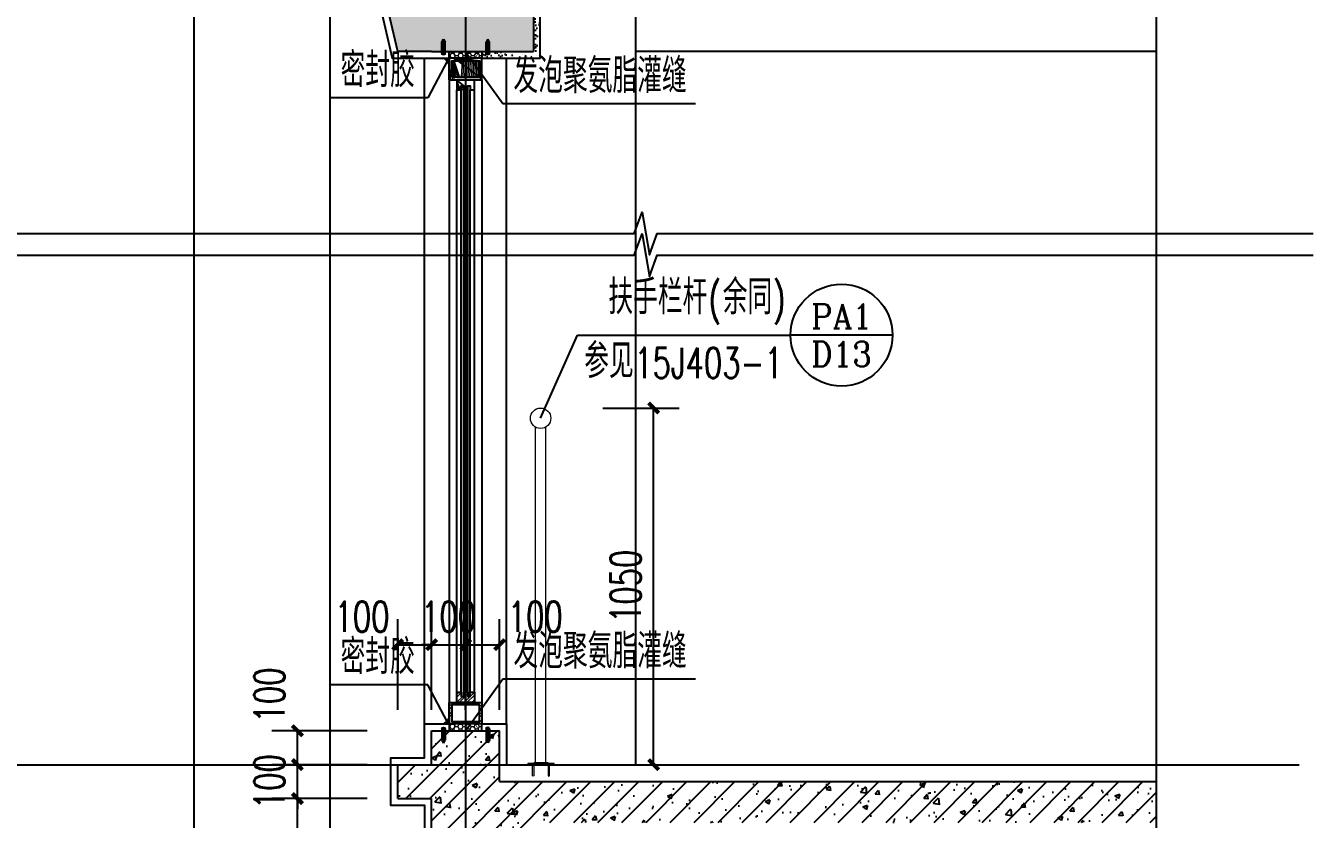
# Model space of a CAD drawing. Extents: x 1738711 to 2346805, y 1189731 to 2516152.
# Drawn here: x 1909653 to 1913445, y 1235334 to 1237670 of the extents above; entities that cross this region are included whole.
import ezdxf
from ezdxf.enums import TextEntityAlignment as Align

# ---------------------------------------------------------------- set-up
doc = ezdxf.new("R2010")
doc.units = 0
doc.header["$LTSCALE"] = 1000
doc.header["$MEASUREMENT"] = 0
for name, color, linetype, lineweight in [('_0', 7, 'Continuous', 25), ('填充', 252, 'Continuous', 5), ('栏杆', 6, 'Continuous', 15)]:
    doc.layers.add(name, color=color, linetype=linetype, lineweight=lineweight)
for name, color, linetype in [('CONTINUOUS', 7, 'Continuous'), ('DIM_IDEN', 3, 'Continuous'), ('DIM_LEAD', 3, 'Continuous'), ('DIM_SYMB', 3, 'Continuous'), ('DOTE', 1, 'Continuous'), ('PUB_DIM', 3, 'Continuous'), ('PUB_HATCH', 8, 'Continuous'), ('PUB_TEXT', 7, 'Continuous'), ('WALL', 40, 'Continuous'), ('WINDOW', 144, 'Continuous'), ('切线', 35, 'Continuous'), ('看线', 8, 'Continuous'), ('石材', 5, 'Continuous'), ('窗', 125, 'Continuous')]:
    doc.layers.add(name, color=color, linetype=linetype)
doc.styles.add('_TCH_DIM', font='SIMPLEX', dxfattribs={"bigfont": 'GBCBIG'})
doc.styles.add('_TCH_DIM_T3', font='SIMPLEX', dxfattribs={"width": 0.7058823529411765, "bigfont": 'GBCBIG'})
doc.styles.add('_TCH_LABEL', font='COMPLEX', dxfattribs={"bigfont": 'GBCBIG'})
doc.dimstyles.new('_TCH_ARCH&&30', dxfattribs={"dimtxt": 89.25, "dimasz": 30, "dimexe": 75, "dimexo": 90, "dimgap": 37.87500000000001, "dimtad": 1, "dimdec": 0, "dimzin": 0, "dimdsep": 46, "dimtxsty": '_TCH_DIM_T3', "dimblk": 'ARCHTICK', "dimcen": 0.09, "dimclrt": 7, "dimazin": 2, "dimtfac": 1, "dimtdec": 0, "dimtix": 1, "dimtmove": 2, "dimatfit": 3, "dimfxl": 20, "dimtolj": 1, "dimtzin": 0, "dimarcsym": 0})
pattern_1 = [(225, (-424930018.2090789, -4685237573.939736), (11.22532015133644, -11.22532015133645), []), (225, (-424930018.2090789, -4685237581.877236), (11.22532015133644, -11.22532015133645), [])]

# ---------------------------------------------------------------- blocks, each defined once
blk = doc.blocks.new('gdfdgdfgdfbvfcxv')
at = {"layer": '填充'}
blk.add_line((264925.1590052751, -67479.48016648996), (264925.1590052751, -67589.48016648996), dxfattribs=at)
blk.add_lwpolyline([(264911.1590052752, -67634.48016648996), (264911.1590052752, -67434.48016648996), (264919.1590052752, -67434.48016648996), (264919.1590052752, -67634.48016648996)], close=True, dxfattribs=at)
blk.add_lwpolyline([(264911.1590052752, -67634.48016648996), (264911.1590052752, -67434.48016648996), (264919.1590052752, -67434.48016648996), (264919.1590052752, -67634.48016648996)], close=True, dxfattribs=at)
for points in [[(264919.1590052751, -67480.48016648996), (264829.4531232436, -67480.48016648996, -0.9999999999998485), (264829.4531232436, -67468.48016648996), (264919.1590052751, -67468.48016648996)], [(264919.1590052751, -67588.48016648996), (264829.4531232436, -67588.48016648996, 0.9999999999998485), (264829.4531232436, -67600.48016648996), (264919.1590052751, -67600.48016648996)]]:
    blk.add_lwpolyline(points, format="xyb", dxfattribs=at)
for centre, radius, start, end in [((264919.1590052751, -67483.27055614023), 4.499999999999999, 318.2387799836532, 90), ((264914.5262376207, -67487.70850220392), 9.195914699028702, 330.319845907807, 59.74924170688854), ((264919.1590052751, -67495.25905565452), 4.499999999999999, 318.2387799836532, 90), ((264919.1590052751, -67501.25330541166), 4.499999999999999, 318.2387799836532, 90), ((264919.1590052751, -67507.24755516881), 4.499999999999999, 318.2387799836532, 90), ((264919.1590052751, -67513.24180492596), 4.499999999999999, 318.2387799836532, 90), ((264919.1590052751, -67519.2360546831), 4.499999999999999, 318.2387799836532, 90), ((264919.1590052751, -67525.23030444025), 4.499999999999999, 318.2387799836532, 90), ((264919.1590052751, -67531.2245541974), 4.499999999999999, 318.2387799836532, 90), ((264919.1590052751, -67537.21880395431), 4.499999999999999, 318.2387799836532, 90), ((264919.1590052751, -67543.21305371169), 4.499999999999999, 318.2387799836532, 90), ((264919.1590052751, -67549.2073034686), 4.499999999999999, 318.2387799836532, 90), ((264919.1590052751, -67585.12181964796), 4.499999999999999, 269.9999649152392, 90), ((264919.1590052751, -67555.15057086223), 4.499999999999999, 318.2387799836532, 90), ((264919.1590052751, -67561.14482061937), 4.499999999999999, 318.2387799836532, 90), ((264919.1590052751, -67567.13907037652), 4.499999999999999, 318.2387799836532, 90), ((264919.1590052751, -67573.13332013367), 4.499999999999999, 318.2387799836532, 90), ((264919.1590052751, -67579.12756989081), 4.499999999999999, 318.2387799836532, 90)]:
    blk.add_arc(centre, radius, start, end, dxfattribs=at)
blk = doc.blocks.new('ghwerGWEGWEGW')
at = {"layer": '栏杆', "color": 6, "ltscale": 100}
for points in [[(2184611.378245345, 1556743.270899873), (2184611.378245345, 1557732.29813776)], [(2184641.378245345, 1556743.270899873), (2184641.378245345, 1557732.29813776)]]:
    blk.add_lwpolyline(points, dxfattribs=at)
blk.add_circle((2184626.378245345, 1557758.278899873), 30, dxfattribs=at)
at = {"layer": 'CONTINUOUS', "xscale": -0.384000000001397, "yscale": 0.384000000001397, "zscale": 0.384000000001397, "rotation": 270}
blk.add_blockref('gdfdgdfgdfbvfcxv', (2210560.670266158, 1455012.393841477), dxfattribs=at)
blk = doc.blocks.new('hrtheraghyra')
at = {"layer": 'WINDOW', "linetype": 'ByBlock'}
for p, q in [((-5, 20.97169877961278), (0, 29.42110927030444)), ((0, 29.42110927030444), (5, 20.97169877961278)), ((-5.930252616293728, -11.95136042498052), (6.0497822817415, -11.95136042498052))]:
    blk.add_line(p, q, dxfattribs=at)
for points in [[(-5, -11.95136042498052), (-5, 20.97169877961278)], [(0, -16.74081518873572), (0, 29.42110927030444)], [(5, -11.95136042498052), (5, 20.97169877961278)]]:
    blk.add_lwpolyline(points, dxfattribs=at)
blk.add_arc((0.05976483272388577, -8.920780394226313), 6.713026468484638, 206.8366017215709, 333.163398278429, dxfattribs=at)
blk = doc.blocks.new('_ArchTick')
at = {"color": 0, "linetype": 'ByBlock', "const_width": 0.4}
blk.add_lwpolyline([(-0.5, -0.5), (0.5, 0.5)], dxfattribs=at)
blk = doc.blocks.new('*D526')
at = {"layer": 'Defpoints', "color": 0, "transparency": 16777216}
for p in [(1911263.443890912, 1236544.386919201), (1911502.652773647, 1236544.386919201), (1911263.443890912, 1235494.386919201)]:
    blk.add_point(p, dxfattribs=at)
at = {"layer": 'PUB_DIM', "color": 0, "lineweight": -2, "transparency": 16777216}
for p, q in [((1911353.443890912, 1236544.386919201), (1911577.652773647, 1236544.386919201)), ((1911502.652773647, 1235494.386919201), (1911502.652773647, 1236544.386919201)), ((1911353.443890912, 1235494.386919201), (1911577.652773647, 1235494.386919201))]:
    blk.add_line(p, q, dxfattribs=at)
at = {"layer": 'PUB_DIM', "color": 0, "lineweight": -2, "transparency": 16777216, "xscale": 30, "yscale": 30, "zscale": 30}
for p, rotation in [((1911502.652773647, 1236544.386919201), 90), ((1911502.652773647, 1235494.386919201), 270)]:
    blk.add_blockref('_ArchTick', p, dxfattribs=dict(at, rotation=rotation))
at = {"layer": 'PUB_DIM', "color": 7, "transparency": 16777216, "insert": (1911420.152773647, 1236019.386919202), "char_height": 89.25, "attachment_point": 5, "rotation": 90, "style": '_TCH_DIM_T3'}
blk.add_mtext('\\A1;1050', dxfattribs=at)
blk = doc.blocks.new('*D527')
at = {"layer": 'Defpoints', "color": 0, "transparency": 16777216}
for p in [(1910848.843950817, 1235847.668982356), (1910748.843950817, 1235566.186882937), (1910848.843950817, 1235566.186882937)]:
    blk.add_point(p, dxfattribs=at)
at = {"layer": 'PUB_DIM', "color": 0, "lineweight": -2, "transparency": 16777216}
for p, q in [((1910748.843950817, 1235656.186882937), (1910748.843950817, 1235922.668982356)), ((1910848.843950817, 1235656.186882937), (1910848.843950817, 1235922.668982356)), ((1910748.843950817, 1235847.668982356), (1910848.843950817, 1235847.668982356))]:
    blk.add_line(p, q, dxfattribs=at)
at = {"layer": 'PUB_DIM', "color": 0, "lineweight": -2, "transparency": 16777216, "xscale": 30, "yscale": 30, "zscale": 30, "rotation": 180}
blk.add_blockref('_ArchTick', (1910748.843950817, 1235847.668982356), dxfattribs=at)
at = {"layer": 'PUB_DIM', "color": 0, "lineweight": -2, "transparency": 16777216, "xscale": 30, "yscale": 30, "zscale": 30}
blk.add_blockref('_ArchTick', (1910848.843950817, 1235847.668982356), dxfattribs=at)
at = {"layer": 'PUB_DIM', "color": 7, "transparency": 16777216, "insert": (1910643.843950816, 1235930.168982356), "char_height": 89.25, "attachment_point": 5, "style": '_TCH_DIM_T3'}
blk.add_mtext('\\A1;100', dxfattribs=at)
blk = doc.blocks.new('*D528')
at = {"layer": 'Defpoints', "color": 0, "transparency": 16777216}
for p in [(1910948.843950818, 1235847.668982357), (1910848.843950817, 1235566.186882937), (1910948.843950818, 1235566.186882937)]:
    blk.add_point(p, dxfattribs=at)
at = {"layer": 'PUB_DIM', "color": 0, "lineweight": -2, "transparency": 16777216}
for p, q in [((1910848.843950817, 1235656.186882937), (1910848.843950817, 1235922.668982357)), ((1910948.843950818, 1235656.186882937), (1910948.843950818, 1235922.668982357)), ((1910848.843950817, 1235847.668982357), (1910818.843950817, 1235847.668982357)), ((1910848.843950817, 1235847.668982357), (1910948.843950818, 1235847.668982357)), ((1910948.843950818, 1235847.668982357), (1910978.843950818, 1235847.668982357))]:
    blk.add_line(p, q, dxfattribs=at)
at = {"layer": 'PUB_DIM', "color": 0, "lineweight": -2, "transparency": 16777216, "xscale": 30, "yscale": 30, "zscale": 30}
blk.add_blockref('_ArchTick', (1910848.843950817, 1235847.668982357), dxfattribs=at)
at = {"layer": 'PUB_DIM', "color": 0, "lineweight": -2, "transparency": 16777216, "xscale": 30, "yscale": 30, "zscale": 30, "rotation": 180}
blk.add_blockref('_ArchTick', (1910948.843950818, 1235847.668982357), dxfattribs=at)
at = {"layer": 'PUB_DIM', "color": 7, "transparency": 16777216, "insert": (1910898.843950817, 1235930.168982357), "char_height": 89.25, "attachment_point": 5, "style": '_TCH_DIM_T3'}
blk.add_mtext('\\A1;100', dxfattribs=at)
blk = doc.blocks.new('*D529')
at = {"layer": 'Defpoints', "color": 0, "transparency": 16777216}
for p in [(1911048.843950817, 1235847.668982357), (1910948.843950818, 1235566.186882937), (1911048.843950817, 1235566.186882938)]:
    blk.add_point(p, dxfattribs=at)
at = {"layer": 'PUB_DIM', "color": 0, "lineweight": -2, "transparency": 16777216}
for p, q in [((1910948.843950818, 1235656.186882937), (1910948.843950818, 1235922.668982357)), ((1911048.843950817, 1235656.186882938), (1911048.843950817, 1235922.668982357)), ((1910948.843950818, 1235847.668982357), (1911048.843950817, 1235847.668982357))]:
    blk.add_line(p, q, dxfattribs=at)
at = {"layer": 'PUB_DIM', "color": 0, "lineweight": -2, "transparency": 16777216, "xscale": 30, "yscale": 30, "zscale": 30, "rotation": 180}
blk.add_blockref('_ArchTick', (1910948.843950818, 1235847.668982357), dxfattribs=at)
at = {"layer": 'PUB_DIM', "color": 0, "lineweight": -2, "transparency": 16777216, "xscale": 30, "yscale": 30, "zscale": 30}
blk.add_blockref('_ArchTick', (1911048.843950817, 1235847.668982357), dxfattribs=at)
at = {"layer": 'PUB_DIM', "color": 7, "transparency": 16777216, "insert": (1911153.843950816, 1235930.168982357), "char_height": 89.25, "attachment_point": 5, "style": '_TCH_DIM_T3'}
blk.add_mtext('\\A1;100', dxfattribs=at)
blk = doc.blocks.new('*D532')
at = {"layer": 'Defpoints', "color": 0, "transparency": 16777216}
for p in [(1910453.608373478, 1235394.386919201), (1910748.843950817, 1235394.386919201), (1910748.843950817, 1234894.386919201)]:
    blk.add_point(p, dxfattribs=at)
at = {"layer": 'PUB_DIM', "color": 0, "lineweight": -2, "transparency": 16777216}
for p, q in [((1910658.843950817, 1235394.386919201), (1910378.608373478, 1235394.386919201)), ((1910453.608373478, 1234894.386919201), (1910453.608373478, 1235394.386919201)), ((1910658.843950817, 1234894.386919201), (1910378.608373478, 1234894.386919201))]:
    blk.add_line(p, q, dxfattribs=at)
at = {"layer": 'PUB_DIM', "color": 0, "lineweight": -2, "transparency": 16777216, "xscale": 30, "yscale": 30, "zscale": 30}
for p, rotation in [((1910453.608373478, 1235394.386919201), 90), ((1910453.608373478, 1234894.386919201), 270)]:
    blk.add_blockref('_ArchTick', p, dxfattribs=dict(at, rotation=rotation))
at = {"layer": 'PUB_DIM', "color": 7, "transparency": 16777216, "insert": (1910371.108373477, 1235144.386919202), "char_height": 89.25, "attachment_point": 5, "rotation": 90, "style": '_TCH_DIM_T3'}
blk.add_mtext('\\A1;500', dxfattribs=at)
blk = doc.blocks.new('*D533')
at = {"layer": 'Defpoints', "color": 0, "transparency": 16777216}
for p in [(1910453.608373478, 1235494.386919201), (1910748.843950817, 1235494.386919201), (1910748.843950817, 1235394.386919201)]:
    blk.add_point(p, dxfattribs=at)
at = {"layer": 'PUB_DIM', "color": 0, "lineweight": -2, "transparency": 16777216}
for p, q in [((1910453.608373478, 1235494.386919201), (1910453.608373478, 1235524.386919201)), ((1910658.843950817, 1235494.386919201), (1910378.608373478, 1235494.386919201)), ((1910453.608373478, 1235394.386919201), (1910453.608373478, 1235494.386919201)), ((1910658.843950817, 1235394.386919201), (1910378.608373478, 1235394.386919201)), ((1910453.608373478, 1235394.386919201), (1910453.608373478, 1235364.386919201))]:
    blk.add_line(p, q, dxfattribs=at)
at = {"layer": 'PUB_DIM', "color": 0, "lineweight": -2, "transparency": 16777216, "xscale": 30, "yscale": 30, "zscale": 30}
for p, rotation in [((1910453.608373478, 1235494.386919201), 270), ((1910453.608373478, 1235394.386919201), 90)]:
    blk.add_blockref('_ArchTick', p, dxfattribs=dict(at, rotation=rotation))
at = {"layer": 'PUB_DIM', "color": 7, "transparency": 16777216, "insert": (1910371.108373477, 1235444.386919202), "char_height": 89.25, "attachment_point": 5, "rotation": 90, "style": '_TCH_DIM_T3'}
blk.add_mtext('\\A1;100', dxfattribs=at)
blk = doc.blocks.new('*D534')
at = {"layer": 'Defpoints', "color": 0, "transparency": 16777216}
for p in [(1910453.608373478, 1235594.386919201), (1910748.843950817, 1235594.386919201), (1910748.843950817, 1235494.386919201)]:
    blk.add_point(p, dxfattribs=at)
at = {"layer": 'PUB_DIM', "color": 0, "lineweight": -2, "transparency": 16777216}
for p, q in [((1910658.843950817, 1235594.386919201), (1910378.608373478, 1235594.386919201)), ((1910453.608373478, 1235494.386919201), (1910453.608373478, 1235594.386919201)), ((1910658.843950817, 1235494.386919201), (1910378.608373478, 1235494.386919201))]:
    blk.add_line(p, q, dxfattribs=at)
at = {"layer": 'PUB_DIM', "color": 0, "lineweight": -2, "transparency": 16777216, "xscale": 30, "yscale": 30, "zscale": 30}
for p, rotation in [((1910453.608373478, 1235594.386919201), 90), ((1910453.608373478, 1235494.386919201), 270)]:
    blk.add_blockref('_ArchTick', p, dxfattribs=dict(at, rotation=rotation))
at = {"layer": 'PUB_DIM', "color": 7, "transparency": 16777216, "insert": (1910371.108373478, 1235699.386919201), "char_height": 89.25, "attachment_point": 5, "rotation": 90, "style": '_TCH_DIM_T3'}
blk.add_mtext('\\A1;100', dxfattribs=at)

msp = doc.modelspace()

# ---------------------------------------------------------------- hatches: boundary and pattern name
at = {"layer": 'PUB_HATCH'}
h = msp.add_hatch(dxfattribs=at)
h.set_pattern_fill('钢筋混凝土', color=256, scale=20, style=0)
h.set_pattern_definition([(45, (1910944.143283041, 1239523.122710589), (-35.35533905932737, 35.35533905932738), []), (49.99999999999999, (1910944.143283041, 1239523.122710589), (143.4520365201507, -12.55042699651902), [15, -165]), (355, (1910944.143283041, 1239523.122710589), (-27.7502667226, 150.4384267400024), [12, -132]), (100.4514, (1910956.097619041, 1239522.076842589), (115.7018763428043, 137.8879084121907), [12.748038, -140.2284224]), (46.18420000000002, (1910944.143283041, 1239563.122710589), (213.4482097251289, -33.10380286580362), [22.49999999999999, -247.4999999999999]), (96.6356, (1910961.930632041, 1239560.364049189), (186.9325411097407, 194.8235741800883), [19.1220576, -210.3426]), (351.1842, (1910944.143283041, 1239563.122710589), (186.9323890267254, 194.8237201850649), [18, -198]), (21, (1910964.143283041, 1239553.122710589), (119.3814104236923, -80.52377813306776), [15, -165]), (326.0000000000001, (1910964.143283041, 1239553.122710589), (48.66306638431634, 145.0300090093706), [12, -132]), (71.4514, (1910974.091729641, 1239546.412389389), (168.044525716298, 64.50609934199048), [12.748038, -140.2284224]), (37.50000000000001, (1910944.143283041, 1239523.122710589), (2.431971063458134, 66.5787707662623), [0, -130.4, 0, -134, 0, -132.5]), (7.499999999999999, (1910944.143283041, 1239523.122710589), (52.61390748842972, 78.88234237647205), [0, -76.39999999999999, 0, -127.4, 0, -50.5]), (327.5, (1910899.543283041, 1239523.122710589), (106.7644872344818, -4.510974346875951), [0, -50, 0, -156, 0, -207]), (317.5, (1910879.543283041, 1239523.122710589), (116.6372338684772, 20.02099646646354), [0, -65, 0, -103.6, 0, -147])])
h.paths.add_polyline_path([(1911048.843950803, 1240394.386919201), (1910148.843949565, 1240394.386919202), (1910148.843949565, 1240274.386919202), (1910848.037515758, 1240274.386919201), (1910848.037515762, 1239314.386919201), (1910148.843949565, 1239314.386919201), (1910148.843949565, 1239194.386919201), (1910848.037515763, 1239194.386919201), (1910848.037515771, 1238394.386919201), (1911048.843950817, 1238394.386919201), (1911048.843950815, 1238914.386919202), (1911128.843950815, 1238914.386919202), (1911128.843950815, 1238994.386919202), (1911048.843950815, 1238994.386919202)])
h.paths.add_polyline_path([(1912983.279930173, 1238394.386919202), (1910564.228565817, 1238394.386919201), (1910748.843950817, 1237594.386919201), (1911148.843950817, 1237594.386919201), (1911148.843950817, 1238274.386919201), (1912983.279930173, 1238274.386919201)])
h = msp.add_hatch(dxfattribs=at)
h.set_pattern_fill('碎沙', color=256, scale=10, style=0)
h.set_pattern_definition([(37.50000000000001, (8003.246889388189, 1900), (-0.8000156479920251, 24.47066186646712), [0, -19.304, 0, -21.59, 0, -20.6375]), (7.499999999999999, (8003.246889388189, 1900), (22.47616415690013, 35.84125502841771), [0, -10.414, 0, -17.399, 0, -6.6675]), (327.5, (7987.625889388189, 1900), (39.5496185120729, 0.071859233927285), [0, -6.35, 0, -22.86, 0, -29.845]), (317.5, (7987.625889388189, 1900), (38.17782262361487, 11.14646616286081), [0, -3.175, 0, -14.986, 0, -17.145])])
h.paths.add_polyline_path([(1910996.843950818, 1237574.386919202), (1911168.843950818, 1237574.386919202), (1911168.843950818, 1238274.386919202), (1911148.843950817, 1238274.386919201), (1911148.843950817, 1237594.386919201), (1910996.843950817, 1237594.386919201)])
h = msp.add_hatch(dxfattribs=at)
h.set_pattern_fill('钢筋混凝土', color=256, scale=20, style=0)
h.set_pattern_definition([(45, (-273400.0985828275, -146141.1364600034), (-35.35533905932737, 35.35533905932738), []), (49.99999999999999, (-273400.0985828275, -146141.1364600034), (143.4520365201507, -12.55042699651902), [15, -165]), (355, (-273400.0985828275, -146141.1364600034), (-27.7502667226, 150.4384267400024), [12, -132]), (100.4514, (-273388.1442468275, -146142.1823280034), (115.7018763428043, 137.8879084121907), [12.748038, -140.2284224]), (46.18420000000002, (-273400.0985828275, -146101.1364600034), (213.4482097251289, -33.10380286580362), [22.49999999999998, -247.4999999999998]), (96.6356, (-273382.3112338275, -146103.8951214034), (186.9325411097407, 194.8235741800883), [19.1220576, -210.3426]), (351.1842, (-273400.0985828275, -146101.1364600034), (186.9323890267254, 194.8237201850649), [18, -198]), (21, (-273380.0985828275, -146111.1364600034), (119.3814104236923, -80.52377813306776), [15, -165]), (326.0000000000001, (-273380.0985828275, -146111.1364600034), (48.66306638431634, 145.0300090093706), [12, -132]), (71.4514, (-273370.1501362275, -146117.8467812034), (168.044525716298, 64.50609934199048), [12.748038, -140.2284224]), (37.50000000000001, (-273400.0985828275, -146141.1364600034), (2.431971063458134, 66.5787707662623), [0, -130.4, 0, -134, 0, -132.5]), (7.499999999999999, (-273400.0985828275, -146141.1364600034), (52.61390748842972, 78.88234237647205), [0, -76.39999999999999, 0, -127.4, 0, -50.5]), (327.5, (-273444.6985828275, -146141.1364600034), (106.7644872344818, -4.510974346875951), [0, -50, 0, -156, 0, -207]), (317.5, (-273464.6985828275, -146141.1364600034), (116.6372338684772, 20.02099646646354), [0, -65, 0, -103.6, 0, -147])])
h.paths.add_polyline_path([(1912983.279930173, 1235324.386919201), (1911148.843950817, 1235324.386919202), (1911148.843950817, 1234694.386919201), (1910848.843950817, 1234694.386919201), (1910848.843950817, 1234794.386919201), (1910748.843950817, 1234794.386919201), (1910748.843950817, 1234894.386919201), (1910848.843950817, 1234894.386919201), (1910848.843950817, 1235394.386919201), (1910748.843950817, 1235394.386919201), (1910748.843950817, 1235494.386919201), (1910848.037515771, 1235494.386919201), (1910848.843950818, 1235594.386919201), (1911048.843950817, 1235594.386919201), (1911048.843950817, 1235444.386919202), (1912983.279930173, 1235444.386919202)])
at = {"layer": '填充'}
h = msp.add_hatch(dxfattribs=at)
h.set_pattern_fill('HONEY', color=256, scale=5, angle=-180, style=0)
h.set_pattern_definition([(6.492229350048602e-14, (3531560.843950817, 2429608.886919201), (11.90625, -6.874074999999996), [7.9375, -15.875]), (240, (3531560.843950817, 2429608.886919201), (-11.90624857751951, -6.87407746380848), [7.9375, -15.875]), (300.0000000000001, (3531560.843950817, 2429608.886919201), (1.422480491156399e-06, -13.74815246380847), [-15.875, 7.9375])])
h.paths.add_polyline_path([(1910996.843950817, 1237574.386919201), (1910900.843950817, 1237574.386919201), (1910900.843950817, 1237594.386919201), (1910996.843950817, 1237594.386919201)])
h = msp.add_hatch(dxfattribs=at)
h.set_pattern_fill('STEEL', color=256, scale=10, angle=-180, style=0)
h.set_pattern_definition(pattern_1)
h.paths.add_polyline_path([(1910989.643950829, 1237518.499518574), (1910908.043950865, 1237518.499518574), (1910908.043950865, 1237562.564512432), (1910900.843950817, 1237555.124080837), (1910900.843950817, 1237511.299518765), (1910993.644579003, 1237511.299518765), (1910996.843950817, 1237514.731899441), (1910996.843950817, 1237574.386919201), (1910919.484327206, 1237574.386919201), (1910912.516988823, 1237567.186919392), (1910989.643950829, 1237567.186919392)])
h = msp.add_hatch(dxfattribs=at)
h.set_pattern_fill('STEEL', color=256, scale=10, angle=-180, style=0)
h.set_pattern_definition(pattern_1)
h.paths.add_polyline_path([(1910950.460058281, 1237481.299518765), (1910943.443950841, 1237481.299518765), (1910943.443950841, 1237493.299518765), (1910936.243950853, 1237493.299518765), (1910936.243950853, 1237481.299518765), (1910923.043950865, 1237481.299518765), (1910923.043950865, 1237511.299518765), (1910950.460058281, 1237511.299518765)])
h.paths.add_polyline_path([(1910974.643950829, 1237481.299518765), (1910962.643950829, 1237481.299518765), (1910962.643950829, 1237493.299518765), (1910955.443950841, 1237493.299518765), (1910955.443950841, 1237481.299518765), (1910950.460058281, 1237481.299518765), (1910950.460058281, 1237511.299518765), (1910974.643950829, 1237511.299518765)])
h = msp.add_hatch(dxfattribs=at)
h.set_pattern_fill('STEEL', color=256, scale=10, angle=-180, style=0)
h.set_pattern_definition([(44.99999999999999, (3644268.691558668, 4302651.417775334), (-11.22532015133644, 11.22532015133645), []), (44.99999999999999, (3644268.691558668, 4302659.355275334), (-11.22532015133644, 11.22532015133645), [])])
h.paths.add_polyline_path([(1910950.460059175, 1235707.474319638), (1910943.443951735, 1235707.474319638), (1910943.443951735, 1235695.474319638), (1910936.243951747, 1235695.474319638), (1910936.243951747, 1235707.474319638), (1910923.043951759, 1235707.474319638), (1910923.043951759, 1235677.474319638), (1910950.460059175, 1235677.474319638)])
h.paths.add_polyline_path([(1910974.643951723, 1235707.474319638), (1910962.643951723, 1235707.474319638), (1910962.643951723, 1235695.474319638), (1910955.443951735, 1235695.474319638), (1910955.443951735, 1235707.474319638), (1910950.460059175, 1235707.474319638), (1910950.460059175, 1235677.474319638), (1910974.643951723, 1235677.474319638)])
h = msp.add_hatch(dxfattribs=at)
h.set_pattern_fill('STEEL', color=256, scale=10, angle=-180, style=0)
h.set_pattern_definition([(45.00000000000006, (1666545.265986631, -78717.92036133935), (-11.22532015133644, 11.22532015133644), []), (45.00000000000006, (1666545.265986631, -78709.98286133935), (-11.22532015133644, 11.22532015133644), [])])
h.paths.add_polyline_path([(1910989.643951723, 1235670.274319828), (1910908.043951759, 1235670.274319828), (1910908.043951759, 1235626.20932597), (1910900.843951711, 1235633.649757565), (1910900.843951711, 1235677.474319638), (1910993.644579897, 1235677.474319638), (1910996.843951711, 1235674.041938961), (1910996.843951711, 1235614.386919201), (1910919.4843281, 1235614.386919201), (1910912.516989717, 1235621.58691901), (1910989.643951723, 1235621.58691901)])
h = msp.add_hatch(dxfattribs=at)
h.set_pattern_fill('HONEY', color=256, scale=5, angle=-180, style=0)
h.set_pattern_definition([(359.9999999999999, (3531560.843951711, 43579.88691920112), (11.90625, 6.874074999999996), [7.9375, -15.875]), (120, (3531560.843951711, 43579.88691920112), (-11.90624857751951, 6.87407746380848), [7.9375, -15.875]), (59.99999999999999, (3531560.843951711, 43579.88691920112), (1.422480491156399e-06, 13.74815246380847), [-15.875, 7.9375])])
h.paths.add_polyline_path([(1910996.843951711, 1235614.386919201), (1910900.843951711, 1235614.386919201), (1910900.843951711, 1235594.386919201), (1910996.843951711, 1235594.386919201)])
at = {"layer": '看线'}
h = msp.add_hatch(dxfattribs=at)
h.set_pattern_fill('ANSI31', color=256, style=0)
h.set_pattern_definition([(45.00000000000001, (303920.6096654627, 3316925.386824568), (-1.122532015133644, 1.122532015133644), [])])
edge = h.paths.add_edge_path()
edge.add_arc((1910870.648439417, 1237544.191412885), 32.6380913519154, 22.307252299583524, 67.6927476905459, ccw=False)
edge.add_line((1910900.843950817, 1237556.579959829), (1910900.843950817, 1237574.386924703))
edge.add_line((1910900.843950817, 1237574.386924703), (1910883.036986301, 1237574.386924703))
h = msp.add_hatch(dxfattribs=at)
h.set_pattern_fill('ANSI31', color=256, style=0)
h.set_pattern_definition([(315, (303920.6191465983, -843736.6129861656), (-1.122532015133644, -1.122532015133644), [])])
edge = h.paths.add_edge_path()
edge.add_arc((1910870.65791996, 1235644.582425401), 32.63809181052642, 292.3072530990943, 337.6927482430117)
edge.add_line((1910900.853431953, 1235632.193878573), (1910900.843951709, 1235614.386919201))
edge.add_line((1910900.843951709, 1235614.386919201), (1910883.046467496, 1235614.386913699))

# ---------------------------------------------------------------- linework, layer by layer
at = {"layer": 'DIM_IDEN'}
for p, q in [((1911169.777102272, 1236514.386919202), (1911278.003559873, 1236759.292039568)), ((1911278.003559873, 1236759.292039568), (1911906.10014572, 1236759.292039568)), ((1912206.10014572, 1236759.292039568), (1911906.10014572, 1236759.292039568))]:
    msp.add_line(p, q, dxfattribs=at)
msp.add_lwpolyline([(1911169.777102272, 1236514.386919202, 1), (1911169.777102272, 1236514.386919202, 1)], format="xyb", close=True, dxfattribs=at)
msp.add_circle((1912056.10014572, 1236759.292039568), 150, dxfattribs=at)
at = {"layer": 'DIM_LEAD'}
for p, q in [((1910895.138984115, 1237567.793460819), (1910837.343954799, 1237457.790307862)), ((1910951.34298875, 1237589.607030245), (1911058.438116732, 1237440.998795627)), ((1910837.343954799, 1237457.790307862), (1910549.109615775, 1237457.790307862)), ((1911058.438116732, 1237440.998795627), (1911626.034871224, 1237440.998795627)), ((1910951.342987832, 1235598.121186766), (1911058.438115814, 1235746.729421385)), ((1911058.438115814, 1235746.729421385), (1911626.034870306, 1235746.729421385)), ((1910837.343953882, 1235729.93790915), (1910549.109614857, 1235729.93790915)), ((1910895.138983197, 1235619.934756192), (1910837.343953882, 1235729.93790915))]:
    msp.add_line(p, q, dxfattribs=at)
at = {"layer": 'DIM_SYMB'}
for points in [[(1912983.279930173, 1221004.491384034), (1912983.279930173, 1230807.875501727), (1912920.279930173, 1230830.805626486), (1913046.279930173, 1230853.022826055), (1912983.279930173, 1230875.375501727), (1912983.279930173, 1240678.75961942)], [(1909513.157975196, 1237058.599435883), (1911445.509672111, 1237058.599435883), (1911468.43979687, 1237121.599435883), (1911490.656996439, 1236995.599435883), (1911513.009672111, 1237058.599435883), (1913445.361369025, 1237058.599435883)], [(1909513.157975196, 1236994.682840339), (1911445.509672111, 1236994.682840339), (1911468.43979687, 1237057.682840339), (1911490.656996439, 1236931.682840339), (1911513.009672111, 1236994.682840339), (1913445.361369025, 1236994.682840339)]]:
    msp.add_lwpolyline(points, dxfattribs=at)
at = {"layer": 'DOTE'}
for p, q in [((1910948.843950817, 1240716.693157102), (1910948.843950817, 1221032.277691007)), ((1907409.705261553, 1235494.386919201), (1913404.181551086, 1235494.386919201))]:
    msp.add_line(p, q, dxfattribs=at)
at = {"layer": 'WALL'}
for p, q in [((1910748.843950817, 1237594.386919201), (1910564.228565816, 1238394.386919202)), ((1911148.843950817, 1238274.386919201), (1911148.843950817, 1237594.386919201)), ((1910848.037515775, 1237594.386919201), (1910748.843950817, 1237594.386919201)), ((1910848.037515775, 1237594.386919201), (1911148.843950817, 1237594.386919202)), ((1911048.843950817, 1237594.386919201), (1911048.843950818, 1237594.386919201)), ((1910848.037515771, 1235494.386919201), (1910848.037515771, 1235594.386919201)), ((1910848.843950818, 1235594.386919201), (1911048.843950818, 1235594.386919201)), ((1911048.843950817, 1235444.386919202), (1911048.843950817, 1235594.386919201)), ((1910748.843950817, 1235494.386919201), (1910848.037515771, 1235494.386919201)), ((1910748.843950817, 1235394.386919201), (1910748.843950817, 1235494.386919202)), ((1911048.843950817, 1235444.386919202), (1912983.279930173, 1235444.386919202)), ((1910748.843950817, 1235394.386919201), (1910848.843950817, 1235394.386919201)), ((1910848.843950817, 1234894.386919202), (1910848.843950817, 1235394.386919201))]:
    msp.add_line(p, q, dxfattribs=at)
at = {"layer": '切线'}
msp.add_line((1911048.843950817, 1235494.386919201), (1912983.279930173, 1235494.386919201), dxfattribs=at)
for points in [[(1910397.884351613, 1239026.267418995), (1910732.933698418, 1237574.386919201), (1910900.843950817, 1237574.386919201)], [(1910998.440733296, 1237574.386919201), (1911168.843950818, 1237574.386919201), (1911168.843950818, 1238254.386919202), (1912983.279930173, 1238254.386919201)], [(1910900.843950815, 1234674.386919201), (1910828.843950815, 1234674.386919201), (1910828.843950815, 1234774.386919201), (1910728.843950815, 1234774.386919201), (1910728.843950815, 1234914.386919202), (1910828.843950815, 1234914.386919201), (1910828.843950815, 1235374.386919201), (1910728.843950815, 1235374.386919201), (1910728.843950815, 1235514.386919201), (1910828.037515769, 1235514.386919202), (1910828.037515768, 1235614.386919201), (1910900.843951709, 1235614.386919201)], [(1910996.843951711, 1235614.386919201), (1911068.843950818, 1235614.386919201), (1911068.843950817, 1235494.386919201)]]:
    msp.add_lwpolyline(points, dxfattribs=at)
for centre, start, end in [((1910870.648439417, 1237544.191412885), 22.30728611160722, 67.69272395107458), ((1910870.657920552, 1235644.582425517), 292.3072760489316, 337.6489431071819)]:
    msp.add_arc(centre, 32.63809135155627, start, end, dxfattribs=at)
at = {"layer": '看线'}
for p, q in [((1910148.843949565, 1239194.386919203), (1910148.843949565, 1227694.386919201)), ((1910548.843987165, 1238394.386919202), (1910548.843987165, 1235494.386919201)), ((1911448.843950816, 1238254.386919202), (1911448.843950816, 1235494.386919201)), ((1910828.037515768, 1235614.386919201), (1910828.037515768, 1237574.386919201)), ((1911068.843950818, 1235614.386919201), (1911068.843950818, 1237574.386919201)), ((1912983.279930173, 1237594.386919202), (1911448.843950816, 1237594.386919202)), ((1910548.843987165, 1235494.386919202), (1910548.843987165, 1232594.386919201))]:
    msp.add_line(p, q, dxfattribs=at)
at = {"layer": '石材', "const_width": 2}
for points in [[(1910963.876121888, 1237574.386919201), (1910920.954577992, 1237574.386919201), (1910908.601446876, 1237594.386919201), (1910864.863983104, 1237594.386919201)], [(1910933.811779806, 1237574.386919201), (1910976.733323703, 1237574.386919201), (1910989.086454818, 1237594.386919201), (1911032.82391859, 1237594.386919201)], [(1910963.876122782, 1235614.386919201), (1910920.954578886, 1235614.386919201), (1910908.60144777, 1235594.386919201), (1910864.863983998, 1235594.386919201)], [(1910933.8117807, 1235614.386919201), (1910976.733324597, 1235614.386919201), (1910989.086455712, 1235594.386919201), (1911032.823919484, 1235594.386919201)]]:
    msp.add_lwpolyline(points, dxfattribs=at)
at = {"layer": '石材'}
for points in [[(1910996.843950817, 1237574.386919201), (1910900.843950817, 1237574.386919201), (1910900.843950817, 1237594.386919201), (1910996.843950817, 1237594.386919201)], [(1910996.843951711, 1235614.386919201), (1910900.843951711, 1235614.386919201), (1910900.843951711, 1235594.386919201), (1910996.843951711, 1235594.386919201)]]:
    msp.add_lwpolyline(points, close=True, dxfattribs=at)
at = {"layer": '窗', "color": 117}
for p, q in [((1910900.843951711, 1237511.299518765), (1910900.843951711, 1235677.474319638)), ((1910996.843951771, 1237511.299518765), (1910996.843951771, 1235677.474319638)), ((1910936.243951747, 1235707.474319638), (1910936.243951747, 1237481.299518765)), ((1910943.443951735, 1235707.474319638), (1910943.443951735, 1237481.299518765)), ((1910955.443951735, 1235707.474319638), (1910955.443951735, 1237481.299518765)), ((1910962.643951723, 1235707.474319638), (1910962.643951723, 1237481.299518765))]:
    msp.add_line(p, q, dxfattribs=at)
at = {"layer": '窗', "color": 237}
for p, q in [((1910923.043951759, 1235707.474319638), (1910923.043951759, 1237481.299518765)), ((1910974.643951723, 1235707.474319638), (1910974.643951723, 1237481.299518765))]:
    msp.add_line(p, q, dxfattribs=at)
for points in [[(1910900.843950817, 1237511.299518765), (1910900.843950817, 1237574.386919201)], [(1910900.843951711, 1235677.474319638), (1910900.843951711, 1235614.386919201)]]:
    msp.add_lwpolyline(points, dxfattribs=at)
for points in [[(1910900.843950817, 1237511.299518765), (1910996.843950817, 1237511.299518765), (1910996.843950817, 1237574.386919201), (1910900.843950817, 1237574.386919201)], [(1910908.043950865, 1237518.499518574), (1910908.043950865, 1237567.186919392), (1910989.643950829, 1237567.186919392), (1910989.643950829, 1237518.499518574)], [(1910936.243950853, 1237481.299518765), (1910936.243950853, 1237493.299518765), (1910943.443950841, 1237493.299518765), (1910943.443950841, 1237481.299518765), (1910955.443950841, 1237481.299518765), (1910955.443950841, 1237493.299518765), (1910962.643950829, 1237493.299518765), (1910962.643950829, 1237481.299518765), (1910974.643950829, 1237481.299518765), (1910974.643950829, 1237511.299518765), (1910923.043950865, 1237511.299518765), (1910923.043950865, 1237481.299518765)], [(1910936.243951747, 1235707.474319638), (1910936.243951747, 1235695.474319638), (1910943.443951735, 1235695.474319638), (1910943.443951735, 1235707.474319638), (1910955.443951735, 1235707.474319638), (1910955.443951735, 1235695.474319638), (1910962.643951723, 1235695.474319638), (1910962.643951723, 1235707.474319638), (1910974.643951723, 1235707.474319638), (1910974.643951723, 1235677.474319638), (1910923.043951759, 1235677.474319638), (1910923.043951759, 1235707.474319638)], [(1910900.843951711, 1235677.474319638), (1910996.843951711, 1235677.474319638), (1910996.843951711, 1235614.386919201), (1910900.843951711, 1235614.386919201)], [(1910908.043951759, 1235670.274319828), (1910908.043951759, 1235621.58691901), (1910989.643951723, 1235621.58691901), (1910989.643951723, 1235670.274319828)]]:
    msp.add_lwpolyline(points, close=True, dxfattribs=at)

# ---------------------------------------------------------------- block references
at = {"layer": '_0'}
msp.add_blockref('ghwerGWEGWEGW', (-273456.6011430724, -321243.8919806718), dxfattribs=at)
at = {"layer": 'WALL'}
msp.add_blockref('hrtheraghyra', (1910883.712941, 1237601.006968678), dxfattribs=at)
at = {"layer": 'WALL', "xscale": -1}
msp.add_blockref('hrtheraghyra', (1911013.974960634, 1237601.006968678), dxfattribs=at)
at = {"layer": 'WALL', "xscale": -1, "rotation": 180}
msp.add_blockref('hrtheraghyra', (1910883.712941894, 1235587.766869724), dxfattribs=at)
at = {"layer": 'WALL', "rotation": 180}
msp.add_blockref('hrtheraghyra', (1911013.974961529, 1235587.766869724), dxfattribs=at)

# ---------------------------------------------------------------- texts
at = {"layer": 'PUB_TEXT', "color": 7, "style": '_TCH_DIM'}
for s, p in [('密封胶', (1910580.609615775, 1237489.290307862)), ('发泡聚氨脂灌缝', (1911089.641254202, 1237472.498795627)), ('扶手栏杆', (1911369.259720188, 1236820.542039568)), ('余同', (1911706.153337209, 1236820.542039568)), ('参见', (1911298.153337209, 1236632.845231057)), ('密封胶', (1910580.609614857, 1235761.43790915)), ('发泡聚氨脂灌缝', (1911089.641253285, 1235778.229421385))]:
    msp.add_text(s, height=101.2765957446808, dxfattribs=at).set_placement(p)
at = {"layer": 'PUB_TEXT', "color": 7, "style": '_TCH_DIM', "width": 0.7058823529411765}
for s, p in [('(', (1911664.153337209, 1236820.542039568)), (')', (1911853.60014572, 1236820.542039568)), ('15J403-1', (1911445.60014572, 1236632.845231057))]:
    msp.add_text(s, height=89.25, dxfattribs=at).set_placement(p)
at = {"layer": 'PUB_TEXT', "color": 7, "style": '_TCH_LABEL'}
for s, height, p, p2 in [('PA1', 72.45658422518304, (1911966.391993822, 1236778.396738901), (1912145.808297618, 1236778.396738901)), ('D13', 73.2403426244387, (1911967.165443962, 1236667.031180428), (1912145.034847478, 1236667.031180428))]:
    msp.add_text(s, height=height, dxfattribs=at).set_placement(p, p2, align=Align.FIT)

# ---------------------------------------------------------------- dimensions: what is measured, and where the dimension line sits
at = {"layer": 'PUB_DIM'}
for p1, p2, distance, picture, middle in [((1911263.443890912, 1235494.386919201), (1911263.443890912, 1236544.386919201), -239.20888273511082, '*D526', (1911420.152773647, 1236019.386919202)), ((1910848.843950817, 1235566.186882937), (1910948.843950818, 1235566.186882937), 281.48209941992536, '*D528', (1910898.843950817, 1235930.168982357)), ((1910748.843950817, 1235394.386919201), (1910748.843950817, 1235494.386919201), 295.2355773388408, '*D533', (1910371.108373477, 1235444.386919202)), ((1910748.843950817, 1234894.386919201), (1910748.843950817, 1235394.386919201), 295.2355773388408, '*D532', (1910371.108373477, 1235144.386919202))]:
    dim = msp.add_aligned_dim(p1=p1, p2=p2, distance=distance, dimstyle='_TCH_ARCH&&30', dxfattribs=at)
    dim.commit()
    dim.dimension.update_dxf_attribs({"geometry": picture, "text_midpoint": middle})
for base, p1, p2, angle, picture, middle in [((1910848.843950817, 1235847.668982356), (1910748.843950817, 1235566.186882937), (1910848.843950817, 1235566.186882937), 0, '*D527', (1910643.843950816, 1235930.168982356)), ((1911048.843950817, 1235847.668982357), (1910948.843950818, 1235566.186882937), (1911048.843950817, 1235566.186882938), 5.336085289134582e-10, '*D529', (1911153.843950816, 1235930.168982357)), ((1910453.608373478, 1235594.386919201), (1910748.843950817, 1235494.386919201), (1910748.843950817, 1235594.386919201), 90, '*D534', (1910371.108373478, 1235699.386919201))]:
    dim = msp.add_linear_dim(base=base, p1=p1, p2=p2, angle=angle, dimstyle='_TCH_ARCH&&30', dxfattribs=at)
    dim.commit()
    dim.dimension.update_dxf_attribs({"geometry": picture, "text_midpoint": middle, "dimtype": 129})

doc.saveas('drawing.dxf')
